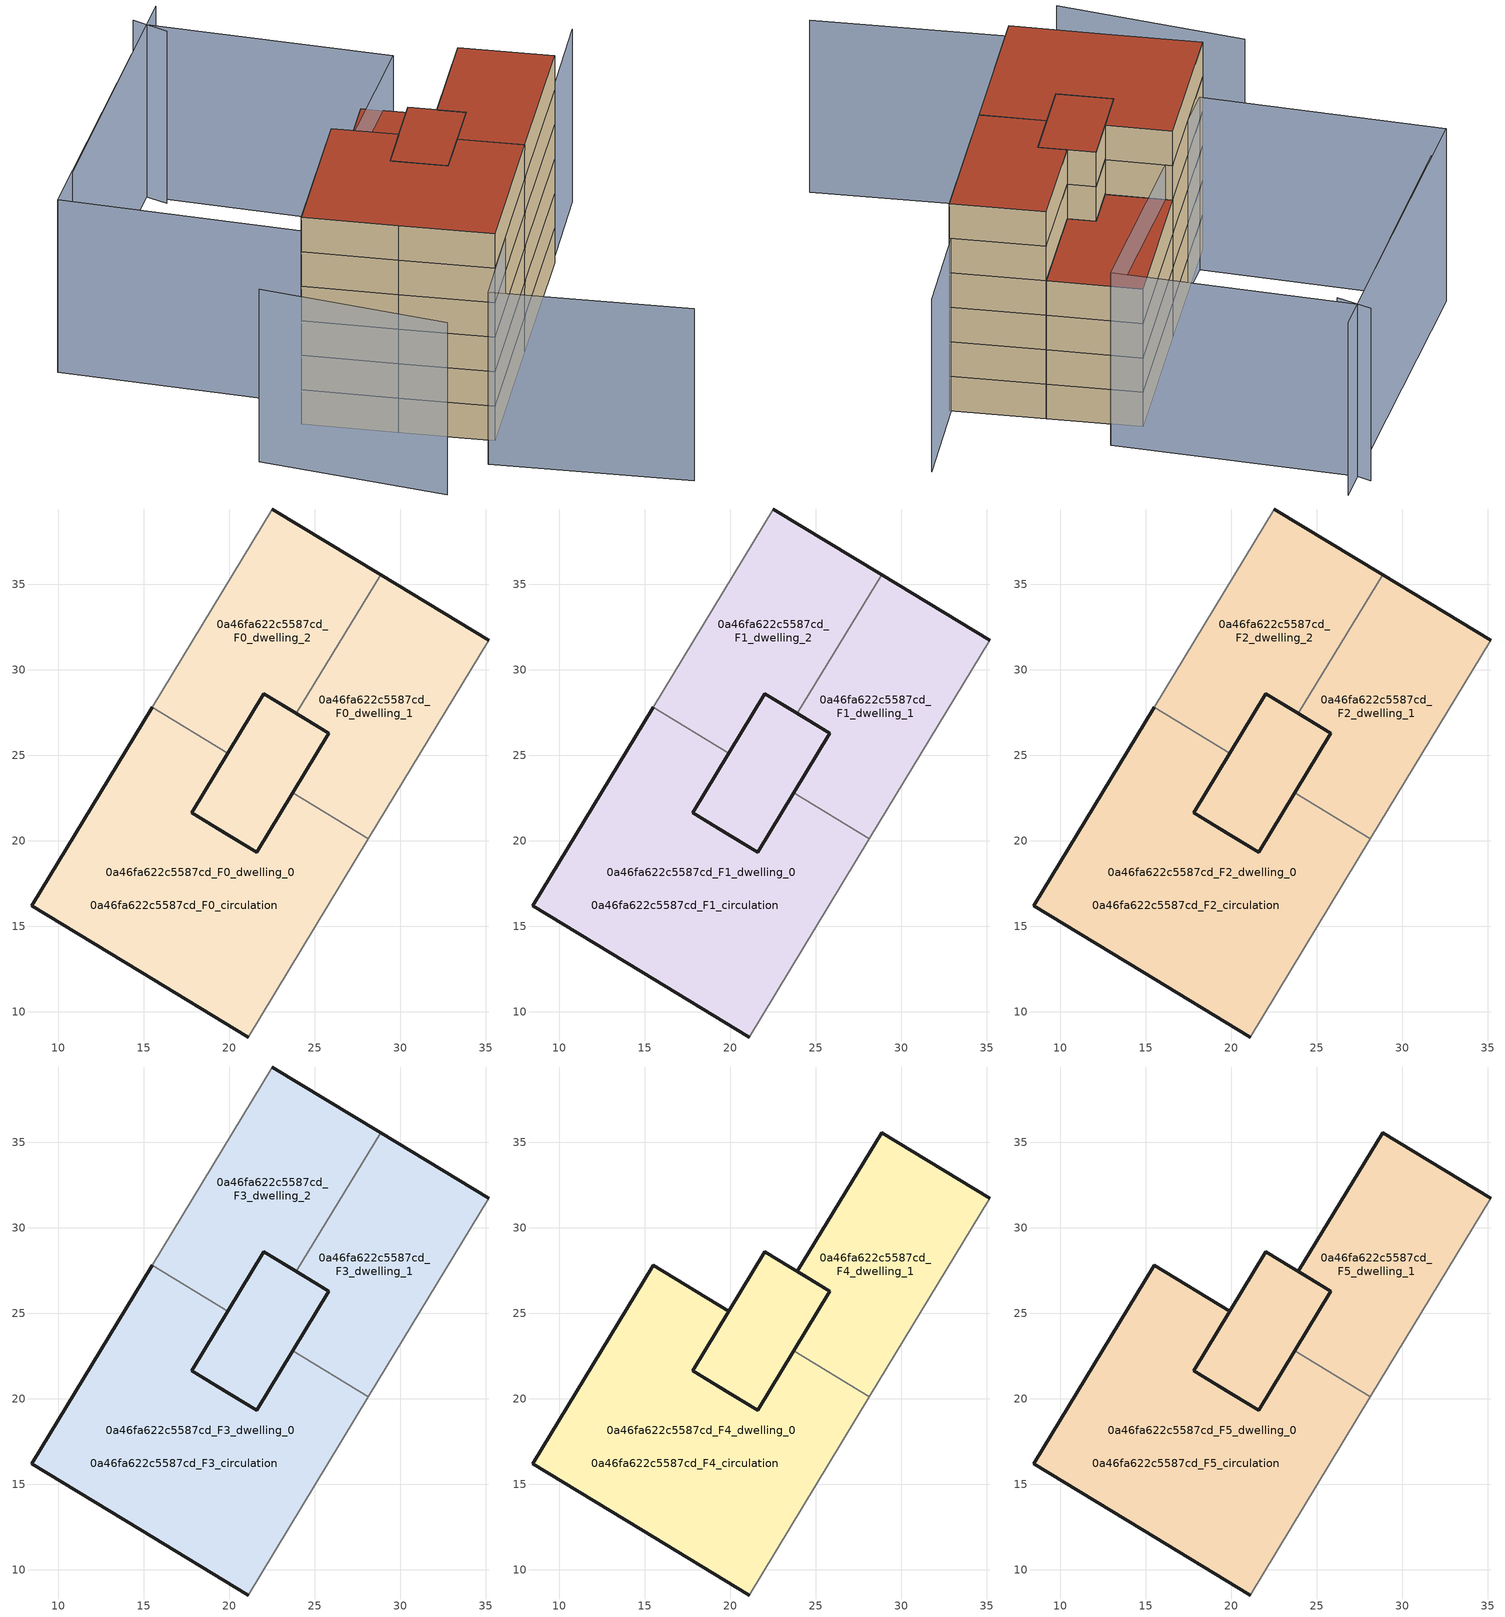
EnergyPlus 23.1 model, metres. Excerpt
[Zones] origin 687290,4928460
0a46fa622c5587cd_F0_dwelling_0
 floor ground (EU_floor_Construction): 25.82,26.3 23.71,22.82 22.99,21.64 21.6,19.34 17.8,21.64 19.91,25.12 22.02,28.6 z0; 23.71,22.82 28.14,20.14 21.1,8.53 14.78,12.36 8.45,16.2 15.48,27.81 19.91,25.12 17.8,21.64 19.7,20.49 21.6,19.34 22.99,21.64 z0
 wall outside (EU_wall_Construction): 15.48,27.81 8.45,16.2 14.78,12.36 21.1,8.53 / 23.71,22.82 21.6,19.34 19.7,20.49 17.8,21.64 19.91,25.12 z0:3
 wall adiabatic (EU_wall_Construction): 21.1,8.53 28.14,20.14 z0:3
 wall to 0a46fa622c5587cd_F0_dwelling_2 (EU_wall_Construction): 19.91,25.12 15.48,27.81 z0:3
 wall to 0a46fa622c5587cd_F0_dwelling_1 (EU_wall_Construction): 28.14,20.14 23.71,22.82 z0:3
0a46fa622c5587cd_F0_dwelling_1
 floor ground (EU_floor_Construction): 23.92,27.45 25.82,26.3 23.71,22.82 21.6,19.34 17.8,21.64 22.02,28.6 z0; 35.17,31.74 28.14,20.14 23.71,22.82 25.82,26.3 23.92,27.45 28.85,35.58 z0
 wall outside (EU_wall_Construction): 35.17,31.74 28.85,35.58 / 23.92,27.45 25.82,26.3 23.71,22.82 z0:3
 wall adiabatic (EU_wall_Construction): 28.14,20.14 35.17,31.74 z0:3
 wall to 0a46fa622c5587cd_F0_dwelling_2 (EU_wall_Construction): 28.85,35.58 23.92,27.45 z0:3
0a46fa622c5587cd_F0_dwelling_2
 floor ground (EU_floor_Construction): 28.85,35.58 23.92,27.45 22.02,28.6 19.91,25.12 15.48,27.81 22.52,39.41 z0; 23.92,27.45 25.82,26.3 21.6,19.34 17.8,21.64 19.91,25.12 22.02,28.6 z0
 wall outside (EU_wall_Construction): 28.85,35.58 22.52,39.41 / 19.91,25.12 22.02,28.6 23.92,27.45 z0:3
 wall adiabatic (EU_wall_Construction): 22.52,39.41 15.48,27.81 z0:3
0a46fa622c5587cd_F0_circulation
 floor ground (EU_floor_Construction): 23.92,27.45 25.82,26.3 23.71,22.82 23.22,22.01 21.6,19.34 17.8,21.64 19.91,25.12 22.02,28.6 z0; 23.71,22.82 28.14,20.14 21.1,8.53 14.78,12.36 8.45,16.2 15.48,27.81 19.91,25.12 17.8,21.64 19.7,20.49 21.6,19.34 22.99,21.64 z0; 28.85,35.58 23.92,27.45 22.02,28.6 19.91,25.12 15.48,27.81 22.52,39.41 z0; 35.17,31.74 28.14,20.14 23.71,22.82 25.82,26.3 23.92,27.45 28.85,35.58 z0
 wall outside (EU_wall_Construction): 25.82,26.3 22.02,28.6 17.8,21.64 21.6,19.34 25.82,26.3 z0:3
0a46fa622c5587cd_F1_dwelling_0
 floor outside (EU_floor_Construction): 23.71,22.82 28.14,20.14 21.1,8.53 14.78,12.36 8.45,16.2 15.48,27.81 19.91,25.12 17.8,21.64 19.7,20.49 21.6,19.34 22.99,21.64 z3
 floor to 0a46fa622c5587cd_F0_dwelling_0 (EU_floor_Construction): 25.82,26.3 23.71,22.82 22.99,21.64 21.6,19.34 19.7,20.49 17.8,21.64 19.91,25.12 22.02,28.6 z3
 wall outside (EU_wall_Construction): 15.48,27.81 8.45,16.2 14.78,12.36 21.1,8.53 / 23.71,22.82 21.6,19.34 19.7,20.49 17.8,21.64 19.91,25.12 z3:6
 wall adiabatic (EU_wall_Construction): 21.1,8.53 28.14,20.14 z3:6
 wall to 0a46fa622c5587cd_F1_dwelling_2 (EU_wall_Construction): 19.91,25.12 15.48,27.81 z3:6
 wall to 0a46fa622c5587cd_F1_dwelling_1 (EU_wall_Construction): 28.14,20.14 23.71,22.82 z3:6
0a46fa622c5587cd_F1_dwelling_1
 floor to 0a46fa622c5587cd_F0_dwelling_1 (EU_floor_Construction): 35.17,31.74 28.14,20.14 23.71,22.82 25.82,26.3 23.92,27.45 28.85,35.58 z3; 23.92,27.45 25.82,26.3 23.71,22.82 21.6,19.34 17.8,21.64 22.02,28.6 z3
 wall outside (EU_wall_Construction): 35.17,31.74 28.85,35.58 / 23.92,27.45 25.82,26.3 23.71,22.82 z3:6
 wall adiabatic (EU_wall_Construction): 28.14,20.14 35.17,31.74 z3:6
 wall to 0a46fa622c5587cd_F1_dwelling_2 (EU_wall_Construction): 28.85,35.58 23.92,27.45 z3:6
0a46fa622c5587cd_F1_dwelling_2
 floor to 0a46fa622c5587cd_F0_dwelling_2 (EU_floor_Construction): 28.85,35.58 23.92,27.45 22.02,28.6 19.91,25.12 15.48,27.81 22.52,39.41 z3; 23.92,27.45 25.82,26.3 21.6,19.34 17.8,21.64 19.91,25.12 22.02,28.6 z3
 wall outside (EU_wall_Construction): 28.85,35.58 22.52,39.41 / 19.91,25.12 22.02,28.6 23.92,27.45 z3:6
 wall adiabatic (EU_wall_Construction): 22.52,39.41 15.48,27.81 z3:6
0a46fa622c5587cd_F1_circulation
 floor outside (EU_floor_Construction): 28.85,35.58 23.92,27.45 22.02,28.6 19.91,25.12 15.48,27.81 22.52,39.41 z3; 35.17,31.74 28.14,20.14 23.71,22.82 25.82,26.3 23.92,27.45 28.85,35.58 z3
 floor to 0a46fa622c5587cd_F0_circulation (EU_floor_Construction): 23.92,27.45 25.82,26.3 23.71,22.82 23.22,22.01 21.6,19.34 17.8,21.64 19.91,25.12 22.02,28.6 z3; 23.71,22.82 28.14,20.14 21.1,8.53 14.78,12.36 8.45,16.2 15.48,27.81 19.91,25.12 17.8,21.64 19.7,20.49 21.6,19.34 22.99,21.64 z3
 wall outside (EU_wall_Construction): 25.82,26.3 22.02,28.6 17.8,21.64 21.6,19.34 25.82,26.3 z3:6
0a46fa622c5587cd_F2_dwelling_0
 floor outside (EU_floor_Construction): 23.71,22.82 28.14,20.14 21.1,8.53 14.78,12.36 8.45,16.2 15.48,27.81 19.91,25.12 17.8,21.64 19.7,20.49 21.6,19.34 22.99,21.64 z6
 floor to 0a46fa622c5587cd_F1_dwelling_0 (EU_floor_Construction): 25.82,26.3 23.71,22.82 22.99,21.64 21.6,19.34 19.7,20.49 17.8,21.64 19.91,25.12 22.02,28.6 z6
 wall outside (EU_wall_Construction): 15.48,27.81 8.45,16.2 14.78,12.36 21.1,8.53 / 23.71,22.82 21.6,19.34 19.7,20.49 17.8,21.64 19.91,25.12 z6:9
 wall adiabatic (EU_wall_Construction): 21.1,8.53 28.14,20.14 z6:9
 wall to 0a46fa622c5587cd_F2_dwelling_2 (EU_wall_Construction): 19.91,25.12 15.48,27.81 z6:9
 wall to 0a46fa622c5587cd_F2_dwelling_1 (EU_wall_Construction): 28.14,20.14 23.71,22.82 z6:9
0a46fa622c5587cd_F2_dwelling_1
 floor to 0a46fa622c5587cd_F1_dwelling_1 (EU_floor_Construction): 35.17,31.74 28.14,20.14 23.71,22.82 25.82,26.3 23.92,27.45 28.85,35.58 z6; 23.92,27.45 25.82,26.3 23.71,22.82 21.6,19.34 17.8,21.64 22.02,28.6 z6
 wall outside (EU_wall_Construction): 35.17,31.74 28.85,35.58 / 23.92,27.45 25.82,26.3 23.71,22.82 z6:9
 wall adiabatic (EU_wall_Construction): 28.14,20.14 35.17,31.74 z6:9
 wall to 0a46fa622c5587cd_F2_dwelling_2 (EU_wall_Construction): 28.85,35.58 23.92,27.45 z6:9
0a46fa622c5587cd_F2_dwelling_2
 floor to 0a46fa622c5587cd_F1_dwelling_2 (EU_floor_Construction): 28.85,35.58 23.92,27.45 22.02,28.6 19.91,25.12 15.48,27.81 22.52,39.41 z6; 23.92,27.45 25.82,26.3 21.6,19.34 17.8,21.64 19.91,25.12 22.02,28.6 z6
 wall outside (EU_wall_Construction): 28.85,35.58 22.52,39.41 / 19.91,25.12 22.02,28.6 23.92,27.45 z6:9
 wall adiabatic (EU_wall_Construction): 22.52,39.41 15.48,27.81 z6:9
0a46fa622c5587cd_F2_circulation
 floor outside (EU_floor_Construction): 28.85,35.58 23.92,27.45 22.02,28.6 19.91,25.12 15.48,27.81 22.52,39.41 z6; 35.17,31.74 28.14,20.14 23.71,22.82 25.82,26.3 23.92,27.45 28.85,35.58 z6
 floor to 0a46fa622c5587cd_F1_circulation (EU_floor_Construction): 23.92,27.45 25.82,26.3 23.71,22.82 23.22,22.01 21.6,19.34 17.8,21.64 19.91,25.12 22.02,28.6 z6; 23.71,22.82 28.14,20.14 21.1,8.53 14.78,12.36 8.45,16.2 15.48,27.81 19.91,25.12 17.8,21.64 19.7,20.49 21.6,19.34 22.99,21.64 z6
 wall outside (EU_wall_Construction): 25.82,26.3 22.02,28.6 17.8,21.64 21.6,19.34 25.82,26.3 z6:9
0a46fa622c5587cd_F3_dwelling_0
 floor outside (EU_floor_Construction): 23.71,22.82 28.14,20.14 21.1,8.53 14.78,12.36 8.45,16.2 15.48,27.81 19.91,25.12 17.8,21.64 19.7,20.49 21.6,19.34 22.99,21.64 z9
 floor to 0a46fa622c5587cd_F2_dwelling_0 (EU_floor_Construction): 25.82,26.3 23.71,22.82 22.99,21.64 21.6,19.34 19.7,20.49 17.8,21.64 19.91,25.12 22.02,28.6 z9
 wall outside (EU_wall_Construction): 15.48,27.81 8.45,16.2 14.78,12.36 21.1,8.53 / 23.71,22.82 21.6,19.34 19.7,20.49 17.8,21.64 19.91,25.12 z9:12
 wall adiabatic (EU_wall_Construction): 21.1,8.53 28.14,20.14 z9:12
 wall to 0a46fa622c5587cd_F3_dwelling_2 (EU_wall_Construction): 19.91,25.12 15.48,27.81 z9:12
 wall to 0a46fa622c5587cd_F3_dwelling_1 (EU_wall_Construction): 28.14,20.14 23.71,22.82 z9:12
0a46fa622c5587cd_F3_dwelling_1
 floor to 0a46fa622c5587cd_F2_dwelling_1 (EU_floor_Construction): 35.17,31.74 28.14,20.14 23.71,22.82 25.82,26.3 23.92,27.45 28.85,35.58 z9; 23.92,27.45 25.82,26.3 23.71,22.82 21.6,19.34 17.8,21.64 22.02,28.6 z9
 wall outside (EU_wall_Construction): 35.17,31.74 28.85,35.58 / 23.92,27.45 25.82,26.3 23.71,22.82 z9:12
 wall adiabatic (EU_wall_Construction): 28.14,20.14 35.17,31.74 z9:12
 wall to 0a46fa622c5587cd_F3_dwelling_2 (EU_wall_Construction): 28.85,35.58 23.92,27.45 z9:12
0a46fa622c5587cd_F3_dwelling_2
 floor to 0a46fa622c5587cd_F2_dwelling_2 (EU_floor_Construction): 28.85,35.58 23.92,27.45 22.02,28.6 19.91,25.12 15.48,27.81 22.52,39.41 z9; 23.92,27.45 25.82,26.3 21.6,19.34 17.8,21.64 19.91,25.12 22.02,28.6 z9
 wall outside (EU_wall_Construction): 28.85,35.58 22.52,39.41 / 19.91,25.12 22.02,28.6 23.92,27.45 z9:12
 wall adiabatic (EU_wall_Construction): 22.52,39.41 15.48,27.81 z9:12
 roof outside (EU_roof_Construction): 21.6,19.34 25.82,26.3 23.92,27.45 22.02,28.6 19.91,25.12 17.8,21.64 z12; 23.92,27.45 28.85,35.58 22.52,39.41 15.48,27.81 19.91,25.12 22.02,28.6 z12
0a46fa622c5587cd_F3_circulation
 floor outside (EU_floor_Construction): 28.85,35.58 23.92,27.45 22.02,28.6 19.91,25.12 15.48,27.81 22.52,39.41 z9; 35.17,31.74 28.14,20.14 23.71,22.82 25.82,26.3 23.92,27.45 28.85,35.58 z9
 floor to 0a46fa622c5587cd_F2_circulation (EU_floor_Construction): 23.92,27.45 25.82,26.3 23.71,22.82 23.22,22.01 21.6,19.34 17.8,21.64 19.91,25.12 22.02,28.6 z9; 23.71,22.82 28.14,20.14 21.1,8.53 14.78,12.36 8.45,16.2 15.48,27.81 19.91,25.12 17.8,21.64 19.7,20.49 21.6,19.34 22.99,21.64 z9
 wall outside (EU_wall_Construction): 25.82,26.3 22.02,28.6 17.8,21.64 21.6,19.34 25.82,26.3 z9:12
 roof outside (EU_floor_Construction): 23.92,27.45 28.85,35.58 22.52,39.41 15.48,27.81 19.91,25.12 22.02,28.6 z12
0a46fa622c5587cd_F4_dwelling_0
 floor outside (EU_floor_Construction): 23.71,22.82 28.14,20.14 21.1,8.53 14.78,12.36 8.45,16.2 15.48,27.81 19.91,25.12 17.8,21.64 19.7,20.49 21.6,19.34 22.99,21.64 z12
 floor to 0a46fa622c5587cd_F3_dwelling_0 (EU_floor_Construction): 25.82,26.3 23.71,22.82 22.99,21.64 21.6,19.34 19.7,20.49 17.8,21.64 19.91,25.12 22.02,28.6 z12
 wall outside (EU_wall_Construction): 23.71,22.82 21.6,19.34 19.7,20.49 17.8,21.64 19.91,25.12 15.48,27.81 8.45,16.2 14.78,12.36 21.1,8.53 z12:15
 wall adiabatic (EU_wall_Construction): 21.1,8.53 28.14,20.14 z12:15
 wall to 0a46fa622c5587cd_F4_dwelling_1 (EU_wall_Construction): 28.14,20.14 23.71,22.82 z12:15
0a46fa622c5587cd_F4_dwelling_1
 floor to 0a46fa622c5587cd_F3_dwelling_1 (EU_floor_Construction): 35.17,31.74 28.14,20.14 23.71,22.82 25.82,26.3 23.92,27.45 28.85,35.58 z12; 23.92,27.45 25.82,26.3 23.71,22.82 21.6,19.34 17.8,21.64 22.02,28.6 z12
 wall outside (EU_wall_Construction): 35.17,31.74 28.85,35.58 23.92,27.45 25.82,26.3 23.71,22.82 z12:15
 wall adiabatic (EU_wall_Construction): 28.14,20.14 35.17,31.74 z12:15
0a46fa622c5587cd_F4_circulation
 floor outside (EU_floor_Construction): 35.17,31.74 28.14,20.14 23.71,22.82 25.82,26.3 23.92,27.45 28.85,35.58 z12
 floor to 0a46fa622c5587cd_F3_circulation (EU_floor_Construction): 23.92,27.45 25.82,26.3 23.71,22.82 23.22,22.01 21.6,19.34 17.8,21.64 19.91,25.12 22.02,28.6 z12; 23.71,22.82 28.14,20.14 21.1,8.53 14.78,12.36 8.45,16.2 15.48,27.81 19.91,25.12 17.8,21.64 19.7,20.49 21.6,19.34 22.99,21.64 z12
 wall outside (EU_wall_Construction): 25.82,26.3 22.02,28.6 17.8,21.64 21.6,19.34 25.82,26.3 z12:15
0a46fa622c5587cd_F5_dwelling_0
 floor outside (EU_floor_Construction): 23.71,22.82 28.14,20.14 21.1,8.53 14.78,12.36 8.45,16.2 15.48,27.81 19.91,25.12 17.8,21.64 19.7,20.49 21.6,19.34 22.99,21.64 z15
 floor to 0a46fa622c5587cd_F4_dwelling_0 (EU_floor_Construction): 25.82,26.3 23.71,22.82 22.99,21.64 21.6,19.34 19.7,20.49 17.8,21.64 19.91,25.12 22.02,28.6 z15
 wall outside (EU_wall_Construction): 23.71,22.82 21.6,19.34 19.7,20.49 17.8,21.64 19.91,25.12 15.48,27.81 8.45,16.2 14.78,12.36 21.1,8.53 z15:18
 wall adiabatic (EU_wall_Construction): 21.1,8.53 28.14,20.14 z15:18
 wall to 0a46fa622c5587cd_F5_dwelling_1 (EU_wall_Construction): 28.14,20.14 23.71,22.82 z15:18
 roof outside (EU_roof_Construction): 22.99,21.64 23.71,22.82 25.82,26.3 22.02,28.6 19.91,25.12 17.8,21.64 21.6,19.34 z18; 21.1,8.53 28.14,20.14 23.71,22.82 22.99,21.64 21.6,19.34 19.7,20.49 17.8,21.64 19.91,25.12 15.48,27.81 8.45,16.2 14.78,12.36 z18
0a46fa622c5587cd_F5_dwelling_1
 floor to 0a46fa622c5587cd_F4_dwelling_1 (EU_floor_Construction): 35.17,31.74 28.14,20.14 23.71,22.82 25.82,26.3 23.92,27.45 28.85,35.58 z15; 23.92,27.45 25.82,26.3 23.71,22.82 21.6,19.34 17.8,21.64 22.02,28.6 z15
 wall outside (EU_wall_Construction): 35.17,31.74 28.85,35.58 23.92,27.45 25.82,26.3 23.71,22.82 z15:18
 wall adiabatic (EU_wall_Construction): 28.14,20.14 35.17,31.74 z15:18
 roof outside (EU_roof_Construction): 28.14,20.14 35.17,31.74 28.85,35.58 23.92,27.45 25.82,26.3 23.71,22.82 z18; 23.71,22.82 25.82,26.3 23.92,27.45 22.02,28.6 17.8,21.64 21.6,19.34 z18
0a46fa622c5587cd_F5_circulation
 floor outside (EU_floor_Construction): 35.17,31.74 28.14,20.14 23.71,22.82 25.82,26.3 23.92,27.45 28.85,35.58 z15
 floor to 0a46fa622c5587cd_F4_circulation (EU_floor_Construction): 23.92,27.45 25.82,26.3 23.71,22.82 23.22,22.01 21.6,19.34 17.8,21.64 19.91,25.12 22.02,28.6 z15; 23.71,22.82 28.14,20.14 21.1,8.53 14.78,12.36 8.45,16.2 15.48,27.81 19.91,25.12 17.8,21.64 19.7,20.49 21.6,19.34 22.99,21.64 z15
 wall outside (EU_wall_Construction): 25.82,26.3 22.02,28.6 17.8,21.64 21.6,19.34 25.82,26.3 z15:18
 roof outside (EU_roof_Construction): 23.14,21.88 23.71,22.82 25.82,26.3 23.92,27.45 22.02,28.6 19.91,25.12 17.8,21.64 21.6,19.34 z18; 21.1,8.53 28.14,20.14 23.71,22.82 22.99,21.64 21.6,19.34 19.7,20.49 17.8,21.64 19.91,25.12 15.48,27.81 8.45,16.2 14.78,12.36 z18; 28.14,20.14 35.17,31.74 28.85,35.58 23.92,27.45 25.82,26.3 23.71,22.82 z18
shading: 3.42,12.19 14.71,2.27 / 32.78,-2.67 19.28,5.39 / 19.28,5.39 39.8,39.76 / 11.99,54.64 -3.13,33.66 / 11.33,50.85 9.61,53.3 / -5.7,30.3 10.31,52.31 / 10.31,52.31 25.8,41.04 / 25.8,41.04 9.79,19.04 / 9.79,19.04 -5.7,30.3 z0:15
[Building]
EU S2 Campaign: North Axis=0; Terrain=City; Solar Distribution=FullExterior
[Site:Location]
Bologna: Latitude=44.5; Longitude=11.25; Time Zone=1; Elevation=37
[SizingPeriod:WeatherFileDays]
AnnualSizingPeriod: Begin Month=1; Begin Day of Month=1; End Month=12; End Day of Month=31; Day of Week for Start Day=Monday; Use Weather File Daylight Saving Period=No; Use Weather File Rain and Snow Indicators=No
[MATERIAL]
EU_InternalMass_Material: Roughness=MediumRough; Thickness=0.1; Conductivity=1; Density=1800; Specific Heat=900; Thermal Absorptance=0.9; Solar Absorptance=0.7; Visible Absorptance=0.7
[MATERIAL:NOMASS] Roughness=MediumRough; Thermal Absorptance=0.9; Solar Absorptance=0.7; Visible Absorptance=0.7
Name | Thermal Resistance
EU_wall_NoMass | 0.905828
EU_roof_NoMass | 0.37593
EU_floor_NoMass | 0.67114
[CONSTRUCTION]
EU_wall_Construction: EU_wall_NoMass
EU_roof_Construction: EU_roof_NoMass
EU_floor_Construction: EU_floor_NoMass
EU_InternalMass_Construction: EU_InternalMass_Material
[ZONE] Type=1; Multiplier=1; Ceiling Height=autocalculate; Floor Area=autocalculate; Part of Total Floor Area=Yes
Name | Volume
0a46fa622c5587cd_F0_dwelling_0 | 656.749
0a46fa622c5587cd_F1_dwelling_0; 0a46fa622c5587cd_F2_dwelling_0; 0a46fa622c5587cd_F3_dwelling_0; 0a46fa622c5587cd_F4_dwelling_0; 0a46fa622c5587cd_F5_dwelling_0 | 656.75
0a46fa622c5587cd_F0_dwelling_1; 0a46fa622c5587cd_F1_dwelling_1; 0a46fa622c5587cd_F2_dwelling_1; 0a46fa622c5587cd_F3_dwelling_1; 0a46fa622c5587cd_F4_dwelling_1; 0a46fa622c5587cd_F5_dwelling_1 | 382.6
0a46fa622c5587cd_F0_dwelling_2; 0a46fa622c5587cd_F1_dwelling_2; 0a46fa622c5587cd_F2_dwelling_2; 0a46fa622c5587cd_F3_dwelling_2 | 382.603
0a46fa622c5587cd_F0_circulation; 0a46fa622c5587cd_F1_circulation; 0a46fa622c5587cd_F2_circulation; 0a46fa622c5587cd_F3_circulation | 1205.05
0a46fa622c5587cd_F4_circulation | 930.898
0a46fa622c5587cd_F5_circulation | 930.897
[INTERNALMASS] Construction=EU_InternalMass_Construction
Name | Zone or ZoneList | Surface Area
0a46fa622c5587cd_F0_dwelling_0_EU_InternalMass | 0a46fa622c5587cd_F0_dwelling_0 | 182.765
0a46fa622c5587cd_F0_dwelling_1_EU_InternalMass | 0a46fa622c5587cd_F0_dwelling_1 | 91.3824
0a46fa622c5587cd_F0_dwelling_2_EU_InternalMass | 0a46fa622c5587cd_F0_dwelling_2 | 91.3824
0a46fa622c5587cd_F1_dwelling_0_EU_InternalMass | 0a46fa622c5587cd_F1_dwelling_0 | 182.765
0a46fa622c5587cd_F1_dwelling_1_EU_InternalMass | 0a46fa622c5587cd_F1_dwelling_1 | 91.3824
0a46fa622c5587cd_F1_dwelling_2_EU_InternalMass | 0a46fa622c5587cd_F1_dwelling_2 | 91.3824
0a46fa622c5587cd_F2_dwelling_0_EU_InternalMass | 0a46fa622c5587cd_F2_dwelling_0 | 182.765
0a46fa622c5587cd_F2_dwelling_1_EU_InternalMass | 0a46fa622c5587cd_F2_dwelling_1 | 91.3824
0a46fa622c5587cd_F2_dwelling_2_EU_InternalMass | 0a46fa622c5587cd_F2_dwelling_2 | 91.3824
0a46fa622c5587cd_F3_dwelling_0_EU_InternalMass | 0a46fa622c5587cd_F3_dwelling_0 | 182.765
0a46fa622c5587cd_F3_dwelling_1_EU_InternalMass | 0a46fa622c5587cd_F3_dwelling_1 | 91.3824
0a46fa622c5587cd_F3_dwelling_2_EU_InternalMass | 0a46fa622c5587cd_F3_dwelling_2 | 91.3824
0a46fa622c5587cd_F4_dwelling_0_EU_InternalMass | 0a46fa622c5587cd_F4_dwelling_0 | 182.765
0a46fa622c5587cd_F4_dwelling_1_EU_InternalMass | 0a46fa622c5587cd_F4_dwelling_1 | 182.765
0a46fa622c5587cd_F5_dwelling_0_EU_InternalMass | 0a46fa622c5587cd_F5_dwelling_0 | 182.765
0a46fa622c5587cd_F5_dwelling_1_EU_InternalMass | 0a46fa622c5587cd_F5_dwelling_1 | 182.765
[OTHEREQUIPMENT] Fuel Type=Electricity; Design Level Calculation Method=Watts/Area; Power per Zone Floor Area=1; Fraction Latent=0; Fraction Radiant=0; Fraction Lost=0; Carbon Dioxide Generation Rate=0; EndUse Subcategory=EU_Step8_InternalGains
Name | Zone or ZoneList or Space or SpaceList | Schedule
EU_Step8_InternalGain_0a46fa622c5587cd_F0_dwelling_0_f000 | 0a46fa622c5587cd_F0_dwelling_0 | EU_Step8_GainSchedule_0a46fa622c5587cd_F0_dwelling_0_f000
EU_Step8_InternalGain_0a46fa622c5587cd_F0_dwelling_1_f000 | 0a46fa622c5587cd_F0_dwelling_1 | EU_Step8_GainSchedule_0a46fa622c5587cd_F0_dwelling_1_f000
EU_Step8_InternalGain_0a46fa622c5587cd_F0_dwelling_2_f000 | 0a46fa622c5587cd_F0_dwelling_2 | EU_Step8_GainSchedule_0a46fa622c5587cd_F0_dwelling_2_f000
EU_Step8_InternalGain_0a46fa622c5587cd_F1_dwelling_0_f000 | 0a46fa622c5587cd_F1_dwelling_0 | EU_Step8_GainSchedule_0a46fa622c5587cd_F1_dwelling_0_f000
EU_Step8_InternalGain_0a46fa622c5587cd_F1_dwelling_1_f000 | 0a46fa622c5587cd_F1_dwelling_1 | EU_Step8_GainSchedule_0a46fa622c5587cd_F1_dwelling_1_f000
EU_Step8_InternalGain_0a46fa622c5587cd_F1_dwelling_2_f000 | 0a46fa622c5587cd_F1_dwelling_2 | EU_Step8_GainSchedule_0a46fa622c5587cd_F1_dwelling_2_f000
EU_Step8_InternalGain_0a46fa622c5587cd_F2_dwelling_0_f000 | 0a46fa622c5587cd_F2_dwelling_0 | EU_Step8_GainSchedule_0a46fa622c5587cd_F2_dwelling_0_f000
EU_Step8_InternalGain_0a46fa622c5587cd_F2_dwelling_1_f000 | 0a46fa622c5587cd_F2_dwelling_1 | EU_Step8_GainSchedule_0a46fa622c5587cd_F2_dwelling_1_f000
EU_Step8_InternalGain_0a46fa622c5587cd_F2_dwelling_2_f000 | 0a46fa622c5587cd_F2_dwelling_2 | EU_Step8_GainSchedule_0a46fa622c5587cd_F2_dwelling_2_f000
EU_Step8_InternalGain_0a46fa622c5587cd_F3_dwelling_0_f000 | 0a46fa622c5587cd_F3_dwelling_0 | EU_Step8_GainSchedule_0a46fa622c5587cd_F3_dwelling_0_f000
EU_Step8_InternalGain_0a46fa622c5587cd_F3_dwelling_1_f000 | 0a46fa622c5587cd_F3_dwelling_1 | EU_Step8_GainSchedule_0a46fa622c5587cd_F3_dwelling_1_f000
EU_Step8_InternalGain_0a46fa622c5587cd_F3_dwelling_2_f000 | 0a46fa622c5587cd_F3_dwelling_2 | EU_Step8_GainSchedule_0a46fa622c5587cd_F3_dwelling_2_f000
EU_Step8_InternalGain_0a46fa622c5587cd_F4_dwelling_0_f000 | 0a46fa622c5587cd_F4_dwelling_0 | EU_Step8_GainSchedule_0a46fa622c5587cd_F4_dwelling_0_f000
EU_Step8_InternalGain_0a46fa622c5587cd_F4_dwelling_1_f000 | 0a46fa622c5587cd_F4_dwelling_1 | EU_Step8_GainSchedule_0a46fa622c5587cd_F4_dwelling_1_f000
EU_Step8_InternalGain_0a46fa622c5587cd_F5_dwelling_0_f000 | 0a46fa622c5587cd_F5_dwelling_0 | EU_Step8_GainSchedule_0a46fa622c5587cd_F5_dwelling_0_f000
EU_Step8_InternalGain_0a46fa622c5587cd_F5_dwelling_1_f000 | 0a46fa622c5587cd_F5_dwelling_1 | EU_Step8_GainSchedule_0a46fa622c5587cd_F5_dwelling_1_f000
[ZONEINFILTRATION:DESIGNFLOWRATE] Schedule=EU_AlwaysOn; Design Flow Rate Calculation Method=Flow/Area; Flow Rate per Floor Area=0.0005; Constant Term Coefficient=1; Temperature Term Coefficient=0; Velocity Term Coefficient=0; Velocity Squared Term Coefficient=0
Name | Zone or ZoneList or Space or SpaceList
EU_Circulation_Infiltration_0a46fa622c5587cd_F0_circulation | 0a46fa622c5587cd_F0_circulation
EU_Circulation_Infiltration_0a46fa622c5587cd_F1_circulation | 0a46fa622c5587cd_F1_circulation
EU_Circulation_Infiltration_0a46fa622c5587cd_F2_circulation | 0a46fa622c5587cd_F2_circulation
EU_Circulation_Infiltration_0a46fa622c5587cd_F3_circulation | 0a46fa622c5587cd_F3_circulation
EU_Circulation_Infiltration_0a46fa622c5587cd_F4_circulation | 0a46fa622c5587cd_F4_circulation
EU_Circulation_Infiltration_0a46fa622c5587cd_F5_circulation | 0a46fa622c5587cd_F5_circulation
[ZONEVENTILATION:DESIGNFLOWRATE] Schedule=EU_AlwaysOn; Design Flow Rate Calculation Method=AirChanges/Hour; Air Changes per Hour=0.73129; Ventilation Type=Natural; Fan Pressure Rise=0; Fan Total Efficiency=1; Constant Term Coefficient=1; Temperature Term Coefficient=0; Velocity Term Coefficient=0; Velocity Squared Term Coefficient=0; Minimum Indoor Temperature=-100; Maximum Indoor Temperature=100; Delta Temperature=-100; Minimum Outdoor Temperature=-100; Maximum Outdoor Temperature=100; Maximum Wind Speed=40
Name | Zone or ZoneList or Space or SpaceList
EU_ConstantAir_0a46fa622c5587cd_F0_dwelling_0 | 0a46fa622c5587cd_F0_dwelling_0
EU_ConstantAir_0a46fa622c5587cd_F0_dwelling_1 | 0a46fa622c5587cd_F0_dwelling_1
EU_ConstantAir_0a46fa622c5587cd_F0_dwelling_2 | 0a46fa622c5587cd_F0_dwelling_2
EU_ConstantAir_0a46fa622c5587cd_F1_dwelling_0 | 0a46fa622c5587cd_F1_dwelling_0
EU_ConstantAir_0a46fa622c5587cd_F1_dwelling_1 | 0a46fa622c5587cd_F1_dwelling_1
EU_ConstantAir_0a46fa622c5587cd_F1_dwelling_2 | 0a46fa622c5587cd_F1_dwelling_2
EU_ConstantAir_0a46fa622c5587cd_F2_dwelling_0 | 0a46fa622c5587cd_F2_dwelling_0
EU_ConstantAir_0a46fa622c5587cd_F2_dwelling_1 | 0a46fa622c5587cd_F2_dwelling_1
EU_ConstantAir_0a46fa622c5587cd_F2_dwelling_2 | 0a46fa622c5587cd_F2_dwelling_2
EU_ConstantAir_0a46fa622c5587cd_F3_dwelling_0 | 0a46fa622c5587cd_F3_dwelling_0
EU_ConstantAir_0a46fa622c5587cd_F3_dwelling_1 | 0a46fa622c5587cd_F3_dwelling_1
EU_ConstantAir_0a46fa622c5587cd_F3_dwelling_2 | 0a46fa622c5587cd_F3_dwelling_2
EU_ConstantAir_0a46fa622c5587cd_F4_dwelling_0 | 0a46fa622c5587cd_F4_dwelling_0
EU_ConstantAir_0a46fa622c5587cd_F4_dwelling_1 | 0a46fa622c5587cd_F4_dwelling_1
EU_ConstantAir_0a46fa622c5587cd_F5_dwelling_0 | 0a46fa622c5587cd_F5_dwelling_0
EU_ConstantAir_0a46fa622c5587cd_F5_dwelling_1 | 0a46fa622c5587cd_F5_dwelling_1
[HVACTEMPLATE:THERMOSTAT] Constant Heating Setpoint=20; Constant Cooling Setpoint=50
EU_HeatOnly_0a46fa622c5587cd_F0_dwelling_0; EU_HeatOnly_0a46fa622c5587cd_F0_dwelling_1; EU_HeatOnly_0a46fa622c5587cd_F0_dwelling_2; EU_HeatOnly_0a46fa622c5587cd_F1_dwelling_0; EU_HeatOnly_0a46fa622c5587cd_F1_dwelling_1; EU_HeatOnly_0a46fa622c5587cd_F1_dwelling_2; EU_HeatOnly_0a46fa622c5587cd_F2_dwelling_0; EU_HeatOnly_0a46fa622c5587cd_F2_dwelling_1; EU_HeatOnly_0a46fa622c5587cd_F2_dwelling_2; EU_HeatOnly_0a46fa622c5587cd_F3_dwelling_0; EU_HeatOnly_0a46fa622c5587cd_F3_dwelling_1; EU_HeatOnly_0a46fa622c5587cd_F3_dwelling_2; EU_HeatOnly_0a46fa622c5587cd_F4_dwelling_0; EU_HeatOnly_0a46fa622c5587cd_F4_dwelling_1; EU_HeatOnly_0a46fa622c5587cd_F5_dwelling_0; EU_HeatOnly_0a46fa622c5587cd_F5_dwelling_1
[HVACTEMPLATE:ZONE:IDEALLOADSAIRSYSTEM] System Availability Schedule=EU_AlwaysOn; Maximum Heating Supply Air Temperature=50; Minimum Cooling Supply Air Temperature=13; Maximum Heating Supply Air Humidity Ratio=0.0156; Minimum Cooling Supply Air Humidity Ratio=0.0077; Heating Limit=NoLimit; Cooling Limit=NoLimit; Heating Availability Schedule=EU_AlwaysOn; Cooling Availability Schedule=EU_CoolingOff; Dehumidification Control Type=ConstantSensibleHeatRatio; Cooling Sensible Heat Ratio=0.7; Dehumidification Setpoint=60; Humidification Control Type=None; Humidification Setpoint=30; Outdoor Air Method=None; Outdoor Air Flow Rate per Person=0.00944; Outdoor Air Flow Rate per Zone Floor Area=0; Outdoor Air Flow Rate per Zone=0; Demand Controlled Ventilation Type=None; Outdoor Air Economizer Type=NoEconomizer; Heat Recovery Type=None; Sensible Heat Recovery Effectiveness=0.7; Latent Heat Recovery Effectiveness=0.65
Name | Template Thermostat
0a46fa622c5587cd_F0_dwelling_0 | EU_HeatOnly_0a46fa622c5587cd_F0_dwelling_0
0a46fa622c5587cd_F0_dwelling_1 | EU_HeatOnly_0a46fa622c5587cd_F0_dwelling_1
0a46fa622c5587cd_F0_dwelling_2 | EU_HeatOnly_0a46fa622c5587cd_F0_dwelling_2
0a46fa622c5587cd_F1_dwelling_0 | EU_HeatOnly_0a46fa622c5587cd_F1_dwelling_0
0a46fa622c5587cd_F1_dwelling_1 | EU_HeatOnly_0a46fa622c5587cd_F1_dwelling_1
0a46fa622c5587cd_F1_dwelling_2 | EU_HeatOnly_0a46fa622c5587cd_F1_dwelling_2
0a46fa622c5587cd_F2_dwelling_0 | EU_HeatOnly_0a46fa622c5587cd_F2_dwelling_0
0a46fa622c5587cd_F2_dwelling_1 | EU_HeatOnly_0a46fa622c5587cd_F2_dwelling_1
0a46fa622c5587cd_F2_dwelling_2 | EU_HeatOnly_0a46fa622c5587cd_F2_dwelling_2
0a46fa622c5587cd_F3_dwelling_0 | EU_HeatOnly_0a46fa622c5587cd_F3_dwelling_0
0a46fa622c5587cd_F3_dwelling_1 | EU_HeatOnly_0a46fa622c5587cd_F3_dwelling_1
0a46fa622c5587cd_F3_dwelling_2 | EU_HeatOnly_0a46fa622c5587cd_F3_dwelling_2
0a46fa622c5587cd_F4_dwelling_0 | EU_HeatOnly_0a46fa622c5587cd_F4_dwelling_0
0a46fa622c5587cd_F4_dwelling_1 | EU_HeatOnly_0a46fa622c5587cd_F4_dwelling_1
0a46fa622c5587cd_F5_dwelling_0 | EU_HeatOnly_0a46fa622c5587cd_F5_dwelling_0
0a46fa622c5587cd_F5_dwelling_1 | EU_HeatOnly_0a46fa622c5587cd_F5_dwelling_1
[SIZING:ZONE] Zone Cooling Design Supply Air Temperature Input Method=SupplyAirTemperature; Zone Cooling Design Supply Air Temperature=13; Zone Heating Design Supply Air Temperature Input Method=SupplyAirTemperature; Zone Heating Design Supply Air Temperature=50; Zone Cooling Design Supply Air Humidity Ratio=0.008; Zone Heating Design Supply Air Humidity Ratio=0.008; Cooling Design Air Flow Method=DesignDay; Cooling Design Air Flow Rate=0; Cooling Minimum Air Flow per Zone Floor Area=0.000762; Cooling Minimum Air Flow=0; Cooling Minimum Air Flow Fraction=0.2; Heating Design Air Flow Method=DesignDay; Heating Design Air Flow Rate=0; Heating Maximum Air Flow per Zone Floor Area=0.002032; Heating Maximum Air Flow=0.141576; Heating Maximum Air Flow Fraction=0.3; Account for Dedicated Outdoor Air System=No; Dedicated Outdoor Air System Control Strategy=NeutralSupplyAir; Dedicated Outdoor Air Low Setpoint Temperature for Design=autosize; Dedicated Outdoor Air High Setpoint Temperature for Design=autosize; Zone Load Sizing Method=Sensible Load Only No Latent Load; Zone Latent Cooling Design Supply Air Humidity Ratio Input Method=HumidityRatioDifference; Zone Cooling Design Supply Air Humidity Ratio Difference=0.005; Zone Latent Heating Design Supply Air Humidity Ratio Input Method=HumidityRatioDifference; Zone Humidification Design Supply Air Humidity Ratio Difference=0.005
0a46fa622c5587cd_F0_dwelling_0; 0a46fa622c5587cd_F0_dwelling_1; 0a46fa622c5587cd_F0_dwelling_2; 0a46fa622c5587cd_F1_dwelling_0; 0a46fa622c5587cd_F1_dwelling_1; 0a46fa622c5587cd_F1_dwelling_2; 0a46fa622c5587cd_F2_dwelling_0; 0a46fa622c5587cd_F2_dwelling_1; 0a46fa622c5587cd_F2_dwelling_2; 0a46fa622c5587cd_F3_dwelling_0; 0a46fa622c5587cd_F3_dwelling_1; 0a46fa622c5587cd_F3_dwelling_2; 0a46fa622c5587cd_F4_dwelling_0; 0a46fa622c5587cd_F4_dwelling_1; 0a46fa622c5587cd_F5_dwelling_0; 0a46fa622c5587cd_F5_dwelling_1
[SCHEDULE:CONSTANT]
Name | Hourly Value
EU_AlwaysOn | 1
EU_CoolingOff | 0
[SCHEDULE:FILE] Column Number=1; Rows to Skip at Top=0; Number of Hours of Data=8760; Column Separator=Comma; Interpolate to Timestep=No; Minutes per Item=60; Adjust Schedule for Daylight Savings=Yes
Name | File
EU_Step8_GainSchedule_0a46fa622c5587cd_F0_dwelling_0_f000 | ../../schedules/0a46fa622c5587cd/0a46fa622c5587cd_F0_dwelling_0_f000_gain.csv
EU_Step8_GainSchedule_0a46fa622c5587cd_F0_dwelling_1_f000 | ../../schedules/0a46fa622c5587cd/0a46fa622c5587cd_F0_dwelling_1_f000_gain.csv
EU_Step8_GainSchedule_0a46fa622c5587cd_F0_dwelling_2_f000 | ../../schedules/0a46fa622c5587cd/0a46fa622c5587cd_F0_dwelling_2_f000_gain.csv
EU_Step8_GainSchedule_0a46fa622c5587cd_F1_dwelling_0_f000 | ../../schedules/0a46fa622c5587cd/0a46fa622c5587cd_F1_dwelling_0_f000_gain.csv
EU_Step8_GainSchedule_0a46fa622c5587cd_F1_dwelling_1_f000 | ../../schedules/0a46fa622c5587cd/0a46fa622c5587cd_F1_dwelling_1_f000_gain.csv
EU_Step8_GainSchedule_0a46fa622c5587cd_F1_dwelling_2_f000 | ../../schedules/0a46fa622c5587cd/0a46fa622c5587cd_F1_dwelling_2_f000_gain.csv
EU_Step8_GainSchedule_0a46fa622c5587cd_F2_dwelling_0_f000 | ../../schedules/0a46fa622c5587cd/0a46fa622c5587cd_F2_dwelling_0_f000_gain.csv
EU_Step8_GainSchedule_0a46fa622c5587cd_F2_dwelling_1_f000 | ../../schedules/0a46fa622c5587cd/0a46fa622c5587cd_F2_dwelling_1_f000_gain.csv
EU_Step8_GainSchedule_0a46fa622c5587cd_F2_dwelling_2_f000 | ../../schedules/0a46fa622c5587cd/0a46fa622c5587cd_F2_dwelling_2_f000_gain.csv
EU_Step8_GainSchedule_0a46fa622c5587cd_F3_dwelling_0_f000 | ../../schedules/0a46fa622c5587cd/0a46fa622c5587cd_F3_dwelling_0_f000_gain.csv
EU_Step8_GainSchedule_0a46fa622c5587cd_F3_dwelling_1_f000 | ../../schedules/0a46fa622c5587cd/0a46fa622c5587cd_F3_dwelling_1_f000_gain.csv
EU_Step8_GainSchedule_0a46fa622c5587cd_F3_dwelling_2_f000 | ../../schedules/0a46fa622c5587cd/0a46fa622c5587cd_F3_dwelling_2_f000_gain.csv
EU_Step8_GainSchedule_0a46fa622c5587cd_F4_dwelling_0_f000 | ../../schedules/0a46fa622c5587cd/0a46fa622c5587cd_F4_dwelling_0_f000_gain.csv
EU_Step8_GainSchedule_0a46fa622c5587cd_F4_dwelling_1_f000 | ../../schedules/0a46fa622c5587cd/0a46fa622c5587cd_F4_dwelling_1_f000_gain.csv
EU_Step8_GainSchedule_0a46fa622c5587cd_F5_dwelling_0_f000 | ../../schedules/0a46fa622c5587cd/0a46fa622c5587cd_F5_dwelling_0_f000_gain.csv
EU_Step8_GainSchedule_0a46fa622c5587cd_F5_dwelling_1_f000 | ../../schedules/0a46fa622c5587cd/0a46fa622c5587cd_F5_dwelling_1_f000_gain.csv
